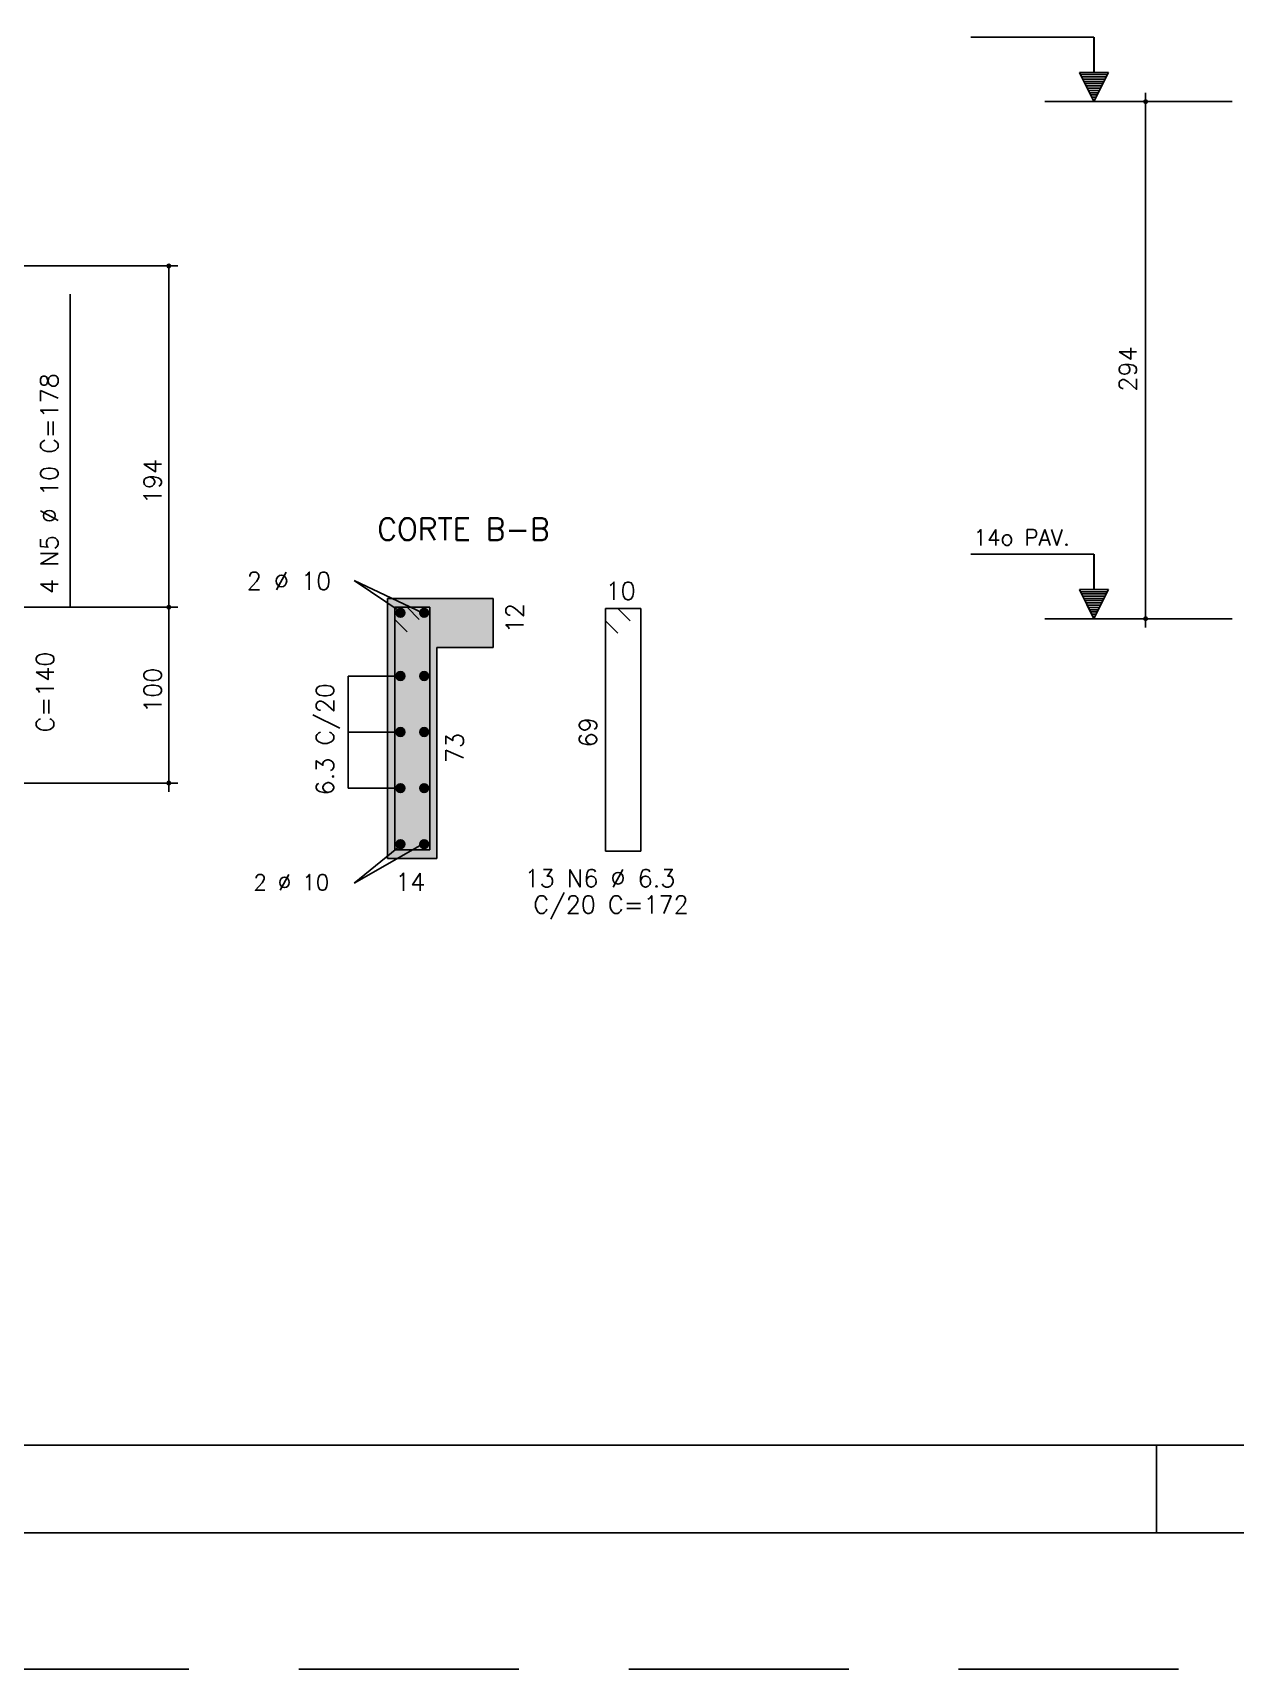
# Model space of a CAD drawing. Extents: x -1 to 122, y -1 to 61.
# Drawn here: x 22.16 to 35.83, y -1.45 to 17.16 of the extents above; entities that cross this region are included whole.
import ezdxf

# ---------------------------------------------------------------- set-up
doc = ezdxf.new("R2010")
doc.units = 0
doc.header["$MEASUREMENT"] = 0
doc.linetypes.add('HIDDEN', pattern=[0.375, 0.25, -0.125])
doc.layers.get('0').update_dxf_attribs({"linetype": 'CONTINUOUS'})
doc.layers.get('Defpoints').update_dxf_attribs({"linetype": 'CONTINUOUS'})
for name, color, linetype in [('ARQ_FOLHA', 7, 'CONTINUOUS'), ('PENA_01', 1, 'CONTINUOUS'), ('PENA_02', 2, 'CONTINUOUS'), ('PENA_03', 3, 'CONTINUOUS'), ('PENA_04', 4, 'CONTINUOUS'), ('PENA_05', 5, 'CONTINUOUS'), ('PENA_10', 253, 'CONTINUOUS')]:
    doc.layers.add(name, color=color, linetype=linetype)
doc.styles.get("Standard").update_dxf_attribs({"font": 'ROMANS.SHX'})

# ---------------------------------------------------------------- blocks, each defined once
blk = doc.blocks.new('FOLHA A1+1 - 1102 X 594')
at = {"layer": 'ARQ_FOLHA', "color": 1}
blk.add_line((-848.5, 10), (-848.5, 0), dxfattribs=at)
for points in [[(-1189, 0), (0, 0), (0, 594), (-1189, 594)], [(-1164, 10), (-10, 10), (-10, 584), (-1164, 584)]]:
    blk.add_lwpolyline(points, close=True, dxfattribs=at)
at = {"layer": 'Defpoints', "color": 8, "linetype": 'HIDDEN', "ltscale": 100}
blk.add_lwpolyline([(-1208.5, 609.5), (-1208.5, -15.5), (19.5, -15.5), (19.5, 609.5)], close=True, dxfattribs=at)

msp = doc.modelspace()

# ---------------------------------------------------------------- linework, layer by layer
at = {"layer": 'PENA_01', "linetype": 'Continuous'}
for p, q in [((33.665, 16.38), (35.796, 16.38)), ((26.36, 10.565), (25.815, 10.934)), ((26.59, 10.565), (25.815, 10.934)), ((33.665, 10.5), (35.796, 10.5)), ((26.34, 9.848), (25.746, 9.848)), ((25.746, 9.848), (25.746, 8.573)), ((26.34, 9.211), (25.746, 9.211)), ((25.746, 8.573), (26.34, 8.573)), ((26.36, 7.936), (25.815, 7.491)), ((26.59, 7.936), (25.815, 7.491))]:
    msp.add_line(p, q, dxfattribs=at)
at = {"layer": 'PENA_02', "linetype": 'Continuous'}
for centre, radius in [((34.811, 16.38), 0.02), ((34.811, 16.38), 0.01), ((23.708, 14.511), 0.02), ((23.708, 14.511), 0.01), ((23.708, 10.631), 0.02), ((23.708, 10.631), 0.01), ((34.811, 10.5), 0.02), ((34.811, 10.5), 0.01), ((23.708, 8.631), 0.02), ((23.708, 8.631), 0.01)]:
    msp.add_circle(centre, radius, dxfattribs=at)
at = {"layer": 'PENA_03', "linetype": 'Continuous'}
for p, q in [((34.224, 17.112), (32.824, 17.112)), ((34.224, 16.712), (34.224, 17.112)), ((34.225, 16.712), (34.225, 17.114)), ((34.224, 16.38), (34.058, 16.712)), ((34.058, 16.712), (34.224, 16.712)), ((34.224, 16.383), (34.061, 16.711)), ((34.388, 16.711), (34.061, 16.711)), ((34.378, 16.687), (34.071, 16.687)), ((34.365, 16.661), (34.084, 16.661)), ((34.352, 16.636), (34.097, 16.636)), ((34.339, 16.61), (34.109, 16.61)), ((34.326, 16.585), (34.122, 16.585)), ((34.39, 16.712), (34.224, 16.38)), ((34.388, 16.711), (34.224, 16.383)), ((34.225, 16.712), (34.39, 16.712)), ((34.314, 16.559), (34.135, 16.559)), ((34.301, 16.534), (34.148, 16.534)), ((34.288, 16.508), (34.161, 16.508)), ((34.275, 16.482), (34.173, 16.482)), ((34.263, 16.457), (34.186, 16.457)), ((34.25, 16.431), (34.199, 16.431)), ((34.237, 16.406), (34.212, 16.406)), ((34.811, 10.4), (34.811, 16.48)), ((21.319, 14.511), (23.808, 14.511)), ((23.708, 8.531), (23.708, 14.511)), ((34.224, 11.232), (32.824, 11.232)), ((34.224, 10.832), (34.224, 11.232)), ((34.225, 10.832), (34.225, 11.234)), ((34.224, 10.5), (34.058, 10.832)), ((34.058, 10.832), (34.224, 10.832)), ((34.224, 10.503), (34.061, 10.831)), ((34.388, 10.831), (34.061, 10.831)), ((34.378, 10.807), (34.071, 10.807)), ((34.39, 10.832), (34.224, 10.5)), ((34.388, 10.831), (34.224, 10.503)), ((34.225, 10.832), (34.39, 10.832)), ((21.277, 10.631), (23.808, 10.631)), ((26.195, 7.771), (26.195, 10.731)), ((26.195, 10.731), (27.395, 10.731)), ((27.395, 10.731), (27.395, 10.171)), ((34.365, 10.781), (34.084, 10.781)), ((34.352, 10.756), (34.097, 10.756)), ((34.339, 10.73), (34.109, 10.73)), ((34.326, 10.705), (34.122, 10.705)), ((34.314, 10.679), (34.135, 10.679)), ((34.301, 10.654), (34.148, 10.654)), ((34.288, 10.628), (34.161, 10.628)), ((34.275, 10.602), (34.173, 10.602)), ((34.263, 10.577), (34.186, 10.577)), ((34.25, 10.551), (34.199, 10.551)), ((34.237, 10.526), (34.212, 10.526)), ((27.395, 10.171), (26.755, 10.171)), ((26.755, 10.171), (26.755, 7.771)), ((21.319, 8.631), (23.808, 8.631)), ((26.755, 7.771), (26.195, 7.771))]:
    msp.add_line(p, q, dxfattribs=at)
for centre in [(26.34, 10.566), (26.61, 10.566), (26.34, 9.848), (26.61, 9.848), (26.34, 9.211), (26.61, 9.211), (26.34, 8.573), (26.61, 8.573), (26.34, 7.936), (26.61, 7.936)]:
    msp.add_circle(centre, 0.05, dxfattribs=at)
for points in [[(26.39, 10.566), (26.315, 10.609), (26.293, 10.583)], [(26.39, 10.566), (26.349, 10.615), (26.315, 10.609)], [(26.39, 10.566), (26.378, 10.598), (26.349, 10.615)], [(26.66, 10.566), (26.585, 10.609), (26.563, 10.583)], [(26.66, 10.566), (26.619, 10.615), (26.585, 10.609)], [(26.66, 10.566), (26.648, 10.598), (26.619, 10.615)], [(26.39, 10.566), (26.293, 10.583), (26.293, 10.549)], [(26.39, 10.566), (26.293, 10.549), (26.315, 10.523)], [(26.39, 10.566), (26.315, 10.523), (26.349, 10.517)], [(26.39, 10.566), (26.349, 10.517), (26.378, 10.534)], [(26.39, 10.566), (26.378, 10.534), (26.39, 10.566)], [(26.66, 10.566), (26.563, 10.583), (26.563, 10.549)], [(26.66, 10.566), (26.563, 10.549), (26.585, 10.523)], [(26.66, 10.566), (26.585, 10.523), (26.619, 10.517)], [(26.66, 10.566), (26.619, 10.517), (26.648, 10.534)], [(26.66, 10.566), (26.648, 10.534), (26.66, 10.566)], [(26.39, 9.848), (26.315, 9.892), (26.293, 9.865)], [(26.39, 9.848), (26.293, 9.865), (26.293, 9.831)], [(26.39, 9.848), (26.349, 9.898), (26.315, 9.892)], [(26.39, 9.848), (26.378, 9.881), (26.349, 9.898)], [(26.66, 9.848), (26.585, 9.892), (26.563, 9.865)], [(26.66, 9.848), (26.563, 9.865), (26.563, 9.831)], [(26.66, 9.848), (26.619, 9.898), (26.585, 9.892)], [(26.66, 9.848), (26.648, 9.881), (26.619, 9.898)], [(26.39, 9.848), (26.293, 9.831), (26.315, 9.805)], [(26.39, 9.848), (26.315, 9.805), (26.349, 9.799)], [(26.39, 9.848), (26.349, 9.799), (26.378, 9.816)], [(26.39, 9.848), (26.378, 9.816), (26.39, 9.848)], [(26.66, 9.848), (26.563, 9.831), (26.585, 9.805)], [(26.66, 9.848), (26.585, 9.805), (26.619, 9.799)], [(26.66, 9.848), (26.619, 9.799), (26.648, 9.816)], [(26.66, 9.848), (26.648, 9.816), (26.66, 9.848)], [(26.39, 9.211), (26.315, 9.254), (26.293, 9.228)], [(26.39, 9.211), (26.293, 9.228), (26.293, 9.194)], [(26.39, 9.211), (26.293, 9.194), (26.315, 9.168)], [(26.39, 9.211), (26.349, 9.26), (26.315, 9.254)], [(26.39, 9.211), (26.315, 9.168), (26.349, 9.162)], [(26.39, 9.211), (26.378, 9.243), (26.349, 9.26)], [(26.39, 9.211), (26.349, 9.162), (26.378, 9.179)], [(26.39, 9.211), (26.378, 9.179), (26.39, 9.211)], [(26.66, 9.211), (26.585, 9.254), (26.563, 9.228)], [(26.66, 9.211), (26.563, 9.228), (26.563, 9.194)], [(26.66, 9.211), (26.563, 9.194), (26.585, 9.168)], [(26.66, 9.211), (26.619, 9.26), (26.585, 9.254)], [(26.66, 9.211), (26.585, 9.168), (26.619, 9.162)], [(26.66, 9.211), (26.648, 9.243), (26.619, 9.26)], [(26.66, 9.211), (26.619, 9.162), (26.648, 9.179)], [(26.66, 9.211), (26.648, 9.179), (26.66, 9.211)], [(26.39, 8.573), (26.315, 8.617), (26.293, 8.59)], [(26.39, 8.573), (26.293, 8.59), (26.293, 8.556)], [(26.39, 8.573), (26.293, 8.556), (26.315, 8.53)], [(26.39, 8.573), (26.349, 8.623), (26.315, 8.617)], [(26.39, 8.573), (26.315, 8.53), (26.349, 8.524)], [(26.39, 8.573), (26.378, 8.606), (26.349, 8.623)], [(26.39, 8.573), (26.349, 8.524), (26.378, 8.541)], [(26.39, 8.573), (26.378, 8.541), (26.39, 8.573)], [(26.66, 8.573), (26.585, 8.617), (26.563, 8.59)], [(26.66, 8.573), (26.563, 8.59), (26.563, 8.556)], [(26.66, 8.573), (26.563, 8.556), (26.585, 8.53)], [(26.66, 8.573), (26.619, 8.623), (26.585, 8.617)], [(26.66, 8.573), (26.585, 8.53), (26.619, 8.524)], [(26.66, 8.573), (26.648, 8.606), (26.619, 8.623)], [(26.66, 8.573), (26.619, 8.524), (26.648, 8.541)], [(26.66, 8.573), (26.648, 8.541), (26.66, 8.573)], [(26.39, 7.936), (26.315, 7.979), (26.293, 7.953)], [(26.39, 7.936), (26.293, 7.953), (26.293, 7.919)], [(26.39, 7.936), (26.293, 7.919), (26.315, 7.893)], [(26.39, 7.936), (26.349, 7.985), (26.315, 7.979)], [(26.39, 7.936), (26.315, 7.893), (26.349, 7.887)], [(26.39, 7.936), (26.378, 7.968), (26.349, 7.985)], [(26.39, 7.936), (26.349, 7.887), (26.378, 7.904)], [(26.39, 7.936), (26.378, 7.904), (26.39, 7.936)], [(26.66, 7.936), (26.585, 7.979), (26.563, 7.953)], [(26.66, 7.936), (26.563, 7.953), (26.563, 7.919)], [(26.66, 7.936), (26.563, 7.919), (26.585, 7.893)], [(26.66, 7.936), (26.619, 7.985), (26.585, 7.979)], [(26.66, 7.936), (26.585, 7.893), (26.619, 7.887)], [(26.66, 7.936), (26.648, 7.968), (26.619, 7.985)], [(26.66, 7.936), (26.619, 7.887), (26.648, 7.904)], [(26.66, 7.936), (26.648, 7.904), (26.66, 7.936)]]:
    msp.add_solid(points, dxfattribs=at)
at = {"layer": 'PENA_04', "linetype": 'Continuous'}
for p, q in [((26.415, 10.631), (26.275, 10.631)), ((26.275, 10.631), (26.275, 7.871)), ((26.675, 10.631), (26.275, 10.631)), ((26.275, 10.631), (26.275, 10.491)), ((26.555, 10.491), (26.415, 10.631)), ((26.675, 7.871), (26.675, 10.631)), ((26.275, 10.491), (26.415, 10.351)), ((26.275, 7.871), (26.675, 7.871))]:
    msp.add_line(p, q, dxfattribs=at)
at = {"layer": 'PENA_05', "linetype": 'Continuous'}
for p, q in [((22.584, 10.629), (22.584, 14.191)), ((28.812, 10.616), (28.672, 10.616)), ((28.672, 10.616), (28.672, 7.856)), ((29.072, 10.616), (28.672, 10.616)), ((28.672, 10.616), (28.672, 10.476)), ((28.952, 10.476), (28.812, 10.616)), ((29.072, 7.856), (29.072, 10.616)), ((28.672, 10.476), (28.812, 10.336)), ((28.672, 7.856), (29.072, 7.856))]:
    msp.add_line(p, q, dxfattribs=at)
at = {"layer": 'PENA_10', "linetype": 'Continuous'}
for points in [[(26.195, 10.731), (27.395, 10.731), (27.395, 10.171)], [(26.195, 10.731), (27.395, 10.171), (26.755, 10.171)], [(26.195, 10.731), (26.755, 10.171), (26.755, 7.771)], [(26.195, 10.731), (26.755, 7.771), (26.195, 7.771)], [(26.195, 10.731), (26.195, 7.771), (26.195, 10.731)]]:
    msp.add_solid(points, dxfattribs=at)

# ---------------------------------------------------------------- block references
at = {"xscale": 0.09999999999999938, "yscale": 0.09999999999999938, "zscale": 0.09999999999999938}
msp.add_blockref('FOLHA A1+1 - 1102 X 594', (119.786, 0.102), dxfattribs=at)

# ---------------------------------------------------------------- texts
at = {"layer": 'PENA_03', "linetype": 'Continuous'}
for s, p in [('294', (34.709, 13.082)), ('4 N5 %%c 10 C=178', (22.449, 10.78)), ('194', (23.623, 11.803)), ('12', (27.739, 10.334)), ('C=140', (22.401, 9.207)), ('100', (23.624, 9.428)), ('6.3 C/20', (25.583, 8.49)), ('69', (28.572, 9.036)), ('73', (27.058, 8.857))]:
    msp.add_text(s, height=0.2, rotation=90, dxfattribs=at).set_placement(p)
for s, height, p in [('14o PAV.', 0.18, (32.854, 11.334)), ('2 %%c 10', 0.2, (24.593, 10.829)), ('10', 0.2, (28.672, 10.716)), ('13 N6 %%c 6.3', 0.2, (27.751, 7.448)), ('2 %%c 10', 0.18, (24.668, 7.411)), ('14', 0.2, (26.282, 7.406)), ('C/20 C=172', 0.2, (27.851, 7.148))]:
    msp.add_text(s, height=height, dxfattribs=at).set_placement(p)
at = {"layer": 'PENA_05', "linetype": 'Continuous'}
msp.add_text('CORTE B-B', height=0.25, dxfattribs=at).set_placement((26.077, 11.393))

doc.saveas('drawing.dxf')
